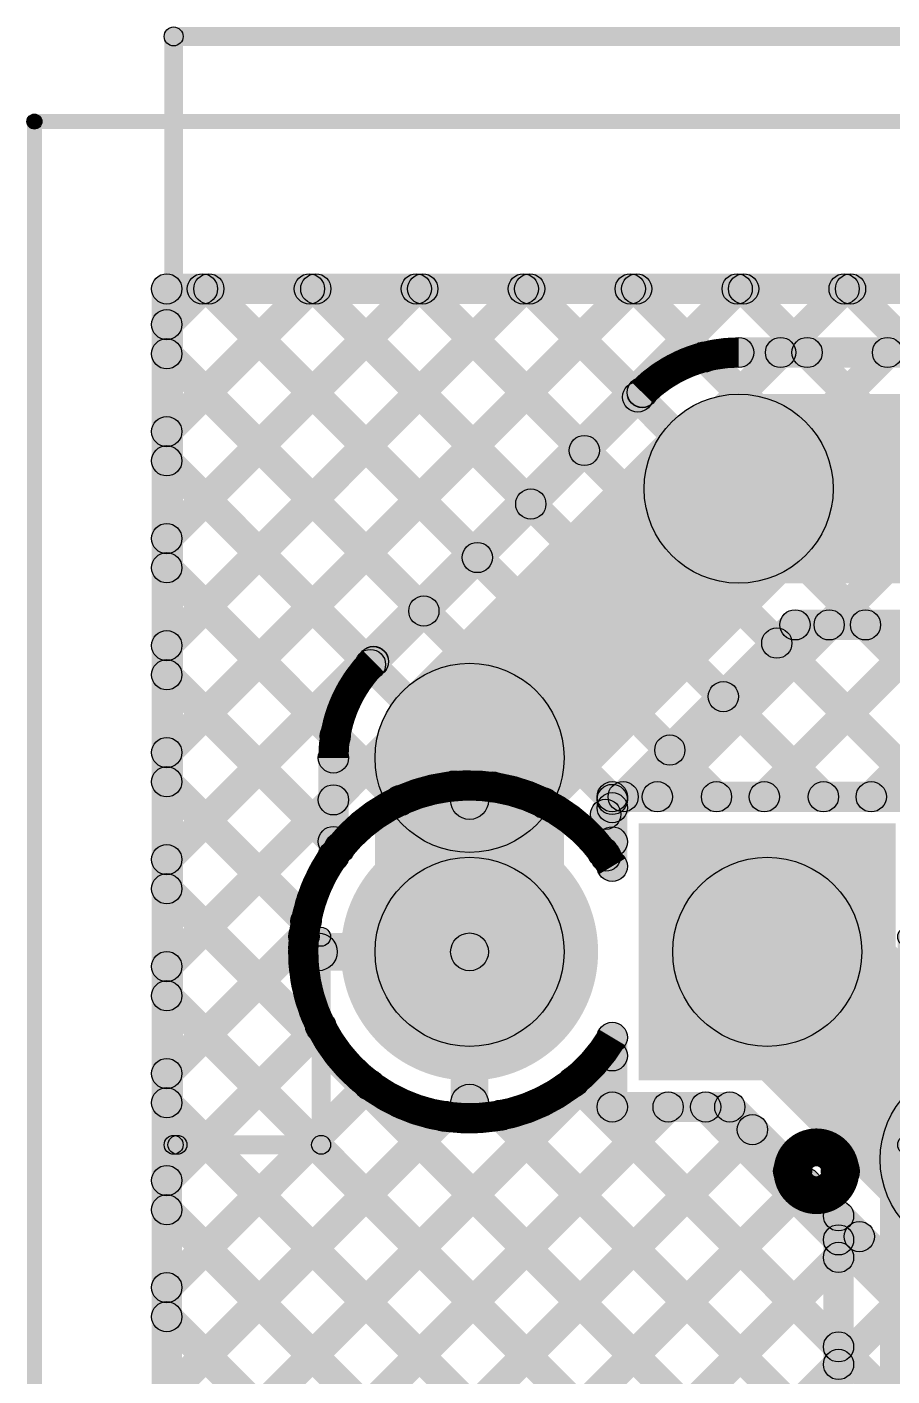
# Model space of a CAD drawing. Header units: millimetres. Extents: x -0.002 to 0.947, y -0.256 to 0.635.
# Drawn here: x -0.002 to 0.2268, y 0.2786 to 0.6352 of the extents above; entities that cross this region are included whole.
import ezdxf

# ---------------------------------------------------------------- set-up
doc = ezdxf.new("R2010")
doc.units = ezdxf.units.MM
doc.header["$MEASUREMENT"] = 0
for name, color, linetype in [('BottomLayer', 5, 'Continuous'), ('BottomSolder', 6, 'Continuous'), ('Mechanical2', 216, 'Continuous'), ('MultiLayer', 9, 'Continuous'), ('PadHoleLayer', 156, 'Continuous'), ('TopLayer', 1, 'Continuous'), ('TopOverlay', 2, 'Continuous'), ('TopSolder', 216, 'Continuous')]:
    doc.layers.add(name, color=color, linetype=linetype)

# ---------------------------------------------------------------- blocks, each defined once
blk = doc.blocks.new('S2B_PH_K_S_LF__SN__3')
at = {"layer": 'BottomLayer'}
blk.add_hatch(color=5, dxfattribs=at).paths.add_polyline_path([(-0.03, 0.03), (0.03, 0.03), (0.03, -0.03), (-0.03, -0.03)])
h = blk.add_hatch(color=5, dxfattribs=at)
edge = h.paths.add_edge_path()
edge.add_arc((0.07874, 0), 0.03, 0, 360)
at = {"layer": 'BottomSolder'}
blk.add_hatch(color=6, dxfattribs=at).paths.add_polyline_path([(-0.034, 0.034), (0.034, 0.034), (0.034, -0.034), (-0.034, -0.034)])
h = blk.add_hatch(color=6, dxfattribs=at)
edge = h.paths.add_edge_path()
edge.add_arc((0.07874, 0), 0.034, 0, 360)
at = {"layer": 'MultiLayer'}
blk.add_hatch(color=9, dxfattribs=at).paths.add_polyline_path([(-0.03, 0.03), (0.03, 0.03), (0.03, -0.03), (-0.03, -0.03)])
h = blk.add_hatch(color=9, dxfattribs=at)
edge = h.paths.add_edge_path()
edge.add_arc((0.07874, 0), 0.03, 0, 360)
at = {"layer": 'PadHoleLayer'}
h = blk.add_hatch(color=156, dxfattribs=at)
edge = h.paths.add_edge_path()
edge.add_arc((0, 0), 0.01378, 0, 360)
h = blk.add_hatch(color=156, dxfattribs=at)
edge = h.paths.add_edge_path()
edge.add_arc((0.07874, 0), 0.01378, 0, 360)
at = {"layer": 'TopLayer'}
blk.add_hatch(color=1, dxfattribs=at).paths.add_polyline_path([(-0.03, 0.03), (0.03, 0.03), (0.03, -0.03), (-0.03, -0.03)])
h = blk.add_hatch(color=1, dxfattribs=at)
edge = h.paths.add_edge_path()
edge.add_arc((0.07874, 0), 0.03, 0, 360)
at = {"layer": 'TopOverlay'}
h = blk.add_hatch(color=2, dxfattribs=at)
edge = h.paths.add_edge_path()
edge.add_arc((-0.01932, 0.058), 0.005, 0, 360)
h = blk.add_hatch(color=2, dxfattribs=at)
edge = h.paths.add_edge_path()
edge.add_arc((-0.00668, 0.058), 0.005, 0, 360)
h = blk.add_hatch(color=2, dxfattribs=at)
edge = h.paths.add_edge_path()
edge.add_arc((-0.075, 0.051), 0.0025, 0, 360)
h = blk.add_hatch(color=2, dxfattribs=at)
edge = h.paths.add_edge_path()
edge.add_arc((-0.075, 0.051), 0.0025, 0, 360)
for points in [[(-0.037, 0.0535), (-0.037, 0.0485), (-0.075, 0.0485), (-0.075, 0.0535)], [(0.156, 0.0535), (0.156, 0.0485), (0.118, 0.0485), (0.118, 0.0535)], [(-0.0775, 0.051), (-0.0725, 0.051), (-0.0725, -0.242), (-0.0775, -0.242)], [(-0.0395, 0.051), (-0.0345, 0.051), (-0.0345, -0.004), (-0.0395, -0.004)], [(0.1155, 0.051), (0.1205, 0.051), (0.1205, -0.004), (0.1155, -0.004)], [(0.1545, 0.051), (0.1595, 0.051), (0.1595, -0.242), (0.1545, -0.242)], [(0.157, -0.2395), (0.157, -0.2445), (-0.075, -0.2445), (-0.075, -0.2395)]]:
    blk.add_hatch(color=2, dxfattribs=at).paths.add_polyline_path(points)
h = blk.add_hatch(color=2, dxfattribs=at)
edge = h.paths.add_edge_path()
edge.add_arc((-0.037, 0.051), 0.0025, 0, 360)
h = blk.add_hatch(color=2, dxfattribs=at)
edge = h.paths.add_edge_path()
edge.add_arc((-0.037, 0.051), 0.0025, 0, 360)
h = blk.add_hatch(color=2, dxfattribs=at)
edge = h.paths.add_edge_path()
edge.add_arc((0.118, 0.051), 0.0025, 0, 360)
h = blk.add_hatch(color=2, dxfattribs=at)
edge = h.paths.add_edge_path()
edge.add_arc((0.118, 0.051), 0.0025, 0, 360)
h = blk.add_hatch(color=2, dxfattribs=at)
edge = h.paths.add_edge_path()
edge.add_arc((0.156, 0.051), 0.0025, 0, 360)
h = blk.add_hatch(color=2, dxfattribs=at)
edge = h.paths.add_edge_path()
edge.add_arc((0.157, 0.051), 0.0025, 0, 360)
h = blk.add_hatch(color=2, dxfattribs=at)
edge = h.paths.add_edge_path()
edge.add_arc((-0.037, -0.004), 0.0025, 0, 360)
h = blk.add_hatch(color=2, dxfattribs=at)
edge = h.paths.add_edge_path()
edge.add_arc((0.118, -0.004), 0.0025, 0, 360)
h = blk.add_hatch(color=2, dxfattribs=at)
edge = h.paths.add_edge_path()
edge.add_arc((-0.075, -0.242), 0.0025, 0, 360)
h = blk.add_hatch(color=2, dxfattribs=at)
edge = h.paths.add_edge_path()
edge.add_arc((-0.075, -0.242), 0.0025, 0, 360)
h = blk.add_hatch(color=2, dxfattribs=at)
edge = h.paths.add_edge_path()
edge.add_arc((0.157, -0.242), 0.0025, 0, 360)
h = blk.add_hatch(color=2, dxfattribs=at)
edge = h.paths.add_edge_path()
edge.add_arc((0.157, -0.242), 0.0025, 0, 360)
at = {"layer": 'TopSolder'}
blk.add_hatch(color=216, dxfattribs=at).paths.add_polyline_path([(-0.034, 0.034), (0.034, 0.034), (0.034, -0.034), (-0.034, -0.034)])
h = blk.add_hatch(color=216, dxfattribs=at)
edge = h.paths.add_edge_path()
edge.add_arc((0.07874, 0), 0.034, 0, 360)
at = {"layer": 'TopOverlay', "const_width": 0.01}
blk.add_lwpolyline([(-0.00668, 0.058, 1), (-0.01932, 0.058, 1)], format="xyb", close=True, dxfattribs=at)
at = {"layer": 'TopOverlay'}
for centre, radius in [((-0.01932, 0.058), 0.005), ((-0.00668, 0.058), 0.005), ((-0.075, 0.051), 0.0025), ((-0.075, 0.051), 0.0025), ((-0.037, 0.051), 0.0025), ((-0.037, 0.051), 0.0025), ((0.118, 0.051), 0.0025), ((0.118, 0.051), 0.0025), ((0.156, 0.051), 0.0025), ((0.157, 0.051), 0.0025), ((-0.037, -0.004), 0.0025), ((0.118, -0.004), 0.0025), ((-0.075, -0.242), 0.0025), ((-0.075, -0.242), 0.0025), ((0.157, -0.242), 0.0025), ((0.157, -0.242), 0.0025)]:
    blk.add_circle(centre, radius, dxfattribs=at)

msp = doc.modelspace()

# ---------------------------------------------------------------- hatches: boundary and pattern name
at = {"layer": 'BottomLayer'}
h = msp.add_hatch(color=5, dxfattribs=at)
edge = h.paths.add_edge_path()
edge.add_arc((0.035, 0.566), 0.004, 0, 360)
h = msp.add_hatch(color=5, dxfattribs=at)
edge = h.paths.add_edge_path()
edge.add_arc((0.035, 0.566), 0.004, 0, 360)
for points in [[(0.03783, 0.44059), (0.03217, 0.44625), (0.15475, 0.56883), (0.16041, 0.56317)], [(0.03783, 0.41231), (0.03217, 0.41796), (0.18304, 0.56883), (0.18869, 0.56317)], [(0.03783, 0.49716), (0.03217, 0.50282), (0.09818, 0.56883), (0.10384, 0.56317)], [(0.03783, 0.46888), (0.03217, 0.47453), (0.12647, 0.56883), (0.13212, 0.56317)], [(0.03783, 0.55373), (0.03217, 0.55938), (0.04162, 0.56883), (0.04727, 0.56317)], [(0.03783, 0.52544), (0.03217, 0.5311), (0.0699, 0.56883), (0.07556, 0.56317)], [(0.03783, 0.38402), (0.03217, 0.38968), (0.21132, 0.56883), (0.21698, 0.56317)], [(0.035, 0.562), (0.035, 0.57), (0.911, 0.57), (0.911, 0.562)], [(0.0433, 0.56317), (0.04896, 0.56883), (0.18322, 0.43457), (0.17756, 0.42891)], [(0.07159, 0.56317), (0.07725, 0.56883), (0.2115, 0.43457), (0.20585, 0.42891)], [(0.09987, 0.56317), (0.10553, 0.56883), (0.33834, 0.33602), (0.33268, 0.33036)], [(0.11381, 0.43172), (0.10816, 0.43738), (0.23961, 0.56883), (0.24526, 0.56317)], [(0.12816, 0.56317), (0.13381, 0.56883), (0.36662, 0.33602), (0.36097, 0.33036)], [(0.13762, 0.42725), (0.13197, 0.43291), (0.26789, 0.56883), (0.27355, 0.56317)], [(0.15644, 0.56317), (0.1621, 0.56883), (0.39491, 0.33602), (0.38925, 0.33036)], [(0.16757, 0.42891), (0.16192, 0.43457), (0.29617, 0.56883), (0.30183, 0.56317)], [(0.18473, 0.56317), (0.19038, 0.56883), (0.42319, 0.33602), (0.41754, 0.33036)], [(0.19586, 0.42891), (0.1902, 0.43457), (0.32446, 0.56883), (0.33012, 0.56317)], [(0.21301, 0.56317), (0.21867, 0.56883), (0.45148, 0.33602), (0.44582, 0.33036)], [(0.22414, 0.42891), (0.21848, 0.43457), (0.35274, 0.56883), (0.3584, 0.56317)], [(0.039, 0.01207), (0.031, 0.01207), (0.031, 0.566), (0.039, 0.566)], [(0.03217, 0.54602), (0.03783, 0.55168), (0.15565, 0.43386), (0.14999, 0.4282)], [(0.03217, 0.51774), (0.03783, 0.52339), (0.12409, 0.43713), (0.11843, 0.43148)], [(0.03217, 0.48945), (0.03783, 0.49511), (0.09943, 0.4335), (0.09378, 0.42785)], [(0.03217, 0.46117), (0.03783, 0.46682), (0.08357, 0.42108), (0.07791, 0.41543)], [(0.03217, 0.43288), (0.03783, 0.43854), (0.07467, 0.4017), (0.06901, 0.39605)], [(0.15282, 0.42774), (0.15282, 0.43574), (0.23482, 0.43574), (0.23482, 0.42774)], [(0.15682, 0.41336), (0.14882, 0.41336), (0.14882, 0.43174), (0.15682, 0.43174)], [(0.12008, 0.39074), (0.11008, 0.39074), (0.11008, 0.43074), (0.12008, 0.43074)], [(0.15305, 0.41439), (0.14739, 0.42005), (0.14999, 0.42265), (0.15565, 0.41699)], [(0.03217, 0.4046), (0.03783, 0.41026), (0.4481, -0.00002), (0.44245, -0.00568)], [(0.17614, 0.37306), (0.2115, 0.40842), (0.30505, 0.31487), (0.26969, 0.27951)], [(0.03783, 0.35574), (0.03217, 0.36139), (0.06844, 0.39766), (0.0741, 0.39201)], [(0.07508, 0.38574), (0.07508, 0.39574), (0.11508, 0.39574), (0.11508, 0.38574)], [(0.12008, 0.35074), (0.11008, 0.35074), (0.11008, 0.39074), (0.12008, 0.39074)], [(0.03217, 0.37631), (0.03783, 0.38197), (0.43201, -0.01221), (0.42636, -0.01787)], [(0.03783, 0.32745), (0.03217, 0.33311), (0.07292, 0.37385), (0.07857, 0.3682)], [(0.15682, 0.34974), (0.14882, 0.34974), (0.14882, 0.36812), (0.15682, 0.36812)], [(0.03783, 0.2426), (0.03217, 0.24826), (0.14999, 0.36608), (0.15565, 0.36042)], [(0.03783, 0.29917), (0.03217, 0.30483), (0.08577, 0.35843), (0.09143, 0.35277)], [(0.13976, 0.35358), (0.14542, 0.35923), (0.50583, -0.00118), (0.50018, -0.00684)], [(0.03217, 0.34803), (0.03783, 0.35369), (0.42076, -0.02925), (0.41511, -0.03491)], [(0.15282, 0.34574), (0.15282, 0.35374), (0.18391, 0.35374), (0.18391, 0.34574)], [(0.03783, 0.21432), (0.03217, 0.21997), (0.16477, 0.35257), (0.17043, 0.34691)], [(0.03783, 0.27088), (0.03217, 0.27654), (0.10569, 0.35006), (0.11135, 0.3444)], [(0.12038, 0.34467), (0.12604, 0.35033), (0.46989, 0.00648), (0.46423, 0.00082)], [(0.17471, 0.34691), (0.18037, 0.35257), (0.41609, 0.11685), (0.41043, 0.11119)], [(0.18108, 0.34691), (0.18674, 0.35257), (0.2647, 0.27461), (0.25904, 0.26895)], [(0.03783, 0.18603), (0.03217, 0.19169), (0.18707, 0.34658), (0.19272, 0.34093)], [(0.03783, 0.15775), (0.03217, 0.1634), (0.20121, 0.33244), (0.20686, 0.32678)], [(0.03217, 0.31975), (0.03783, 0.3254), (0.4157, -0.05247), (0.41005, -0.05813)], [(0.03783, 0.12946), (0.03217, 0.13512), (0.21535, 0.3183), (0.22101, 0.31264)], [(0.03783, 0.10118), (0.03217, 0.10684), (0.22949, 0.30416), (0.23515, 0.2985)], [(0.03217, 0.29146), (0.03783, 0.29712), (0.47212, -0.13717), (0.46646, -0.14283)]]:
    msp.add_hatch(color=5, dxfattribs=at).paths.add_polyline_path(points)
h = msp.add_hatch(color=5, dxfattribs=at)
edge = h.paths.add_edge_path()
edge.add_arc((0.04444, 0.566), 0.004, 0, 360)
h = msp.add_hatch(color=5, dxfattribs=at)
edge = h.paths.add_edge_path()
edge.add_arc((0.04613, 0.566), 0.004, 0, 360)
h = msp.add_hatch(color=5, dxfattribs=at)
edge = h.paths.add_edge_path()
edge.add_arc((0.07273, 0.566), 0.004, 0, 360)
h = msp.add_hatch(color=5, dxfattribs=at)
edge = h.paths.add_edge_path()
edge.add_arc((0.07442, 0.566), 0.004, 0, 360)
h = msp.add_hatch(color=5, dxfattribs=at)
edge = h.paths.add_edge_path()
edge.add_arc((0.10101, 0.566), 0.004, 0, 360)
h = msp.add_hatch(color=5, dxfattribs=at)
edge = h.paths.add_edge_path()
edge.add_arc((0.1027, 0.566), 0.004, 0, 360)
h = msp.add_hatch(color=5, dxfattribs=at)
edge = h.paths.add_edge_path()
edge.add_arc((0.1293, 0.566), 0.004, 0, 360)
h = msp.add_hatch(color=5, dxfattribs=at)
edge = h.paths.add_edge_path()
edge.add_arc((0.13099, 0.566), 0.004, 0, 360)
h = msp.add_hatch(color=5, dxfattribs=at)
edge = h.paths.add_edge_path()
edge.add_arc((0.15758, 0.566), 0.004, 0, 360)
h = msp.add_hatch(color=5, dxfattribs=at)
edge = h.paths.add_edge_path()
edge.add_arc((0.15927, 0.566), 0.004, 0, 360)
h = msp.add_hatch(color=5, dxfattribs=at)
edge = h.paths.add_edge_path()
edge.add_arc((0.18587, 0.566), 0.004, 0, 360)
h = msp.add_hatch(color=5, dxfattribs=at)
edge = h.paths.add_edge_path()
edge.add_arc((0.18755, 0.566), 0.004, 0, 360)
h = msp.add_hatch(color=5, dxfattribs=at)
edge = h.paths.add_edge_path()
edge.add_arc((0.21415, 0.566), 0.004, 0, 360)
h = msp.add_hatch(color=5, dxfattribs=at)
edge = h.paths.add_edge_path()
edge.add_arc((0.21584, 0.566), 0.004, 0, 360)
h = msp.add_hatch(color=5, dxfattribs=at)
edge = h.paths.add_edge_path()
edge.add_arc((0.035, 0.55656), 0.004, 0, 360)
h = msp.add_hatch(color=5, dxfattribs=at)
edge = h.paths.add_edge_path()
edge.add_arc((0.035, 0.54885), 0.004, 0, 360)
h = msp.add_hatch(color=5, dxfattribs=at)
edge = h.paths.add_edge_path()
edge.add_arc((0.035, 0.52827), 0.004, 0, 360)
h = msp.add_hatch(color=5, dxfattribs=at)
edge = h.paths.add_edge_path()
edge.add_arc((0.035, 0.52056), 0.004, 0, 360)
h = msp.add_hatch(color=5, dxfattribs=at)
edge = h.paths.add_edge_path()
edge.add_arc((0.035, 0.49999), 0.004, 0, 360)
h = msp.add_hatch(color=5, dxfattribs=at)
edge = h.paths.add_edge_path()
edge.add_arc((0.035, 0.49228), 0.004, 0, 360)
h = msp.add_hatch(color=5, dxfattribs=at)
edge = h.paths.add_edge_path()
edge.add_arc((0.035, 0.4717), 0.004, 0, 360)
h = msp.add_hatch(color=5, dxfattribs=at)
edge = h.paths.add_edge_path()
edge.add_arc((0.035, 0.464), 0.004, 0, 360)
h = msp.add_hatch(color=5, dxfattribs=at)
edge = h.paths.add_edge_path()
edge.add_arc((0.035, 0.44342), 0.004, 0, 360)
h = msp.add_hatch(color=5, dxfattribs=at)
edge = h.paths.add_edge_path()
edge.add_arc((0.035, 0.43571), 0.004, 0, 360)
h = msp.add_hatch(color=5, dxfattribs=at)
edge = h.paths.add_edge_path()
edge.add_arc((0.11098, 0.43455), 0.004, 0, 360)
h = msp.add_hatch(color=5, dxfattribs=at)
edge = h.paths.add_edge_path()
edge.add_arc((0.11508, 0.43074), 0.005, 0, 360)
h = msp.add_hatch(color=5, dxfattribs=at)
edge = h.paths.add_edge_path()
edge.add_arc((0.12126, 0.43431), 0.004, 0, 360)
h = msp.add_hatch(color=5, dxfattribs=at)
edge = h.paths.add_edge_path()
edge.add_arc((0.15282, 0.43174), 0.004, 0, 360)
h = msp.add_hatch(color=5, dxfattribs=at)
edge = h.paths.add_edge_path()
edge.add_arc((0.15282, 0.43174), 0.004, 0, 360)
h = msp.add_hatch(color=5, dxfattribs=at)
edge = h.paths.add_edge_path()
edge.add_arc((0.16474, 0.43174), 0.004, 0, 360)
h = msp.add_hatch(color=5, dxfattribs=at)
edge = h.paths.add_edge_path()
edge.add_arc((0.18039, 0.43174), 0.004, 0, 360)
h = msp.add_hatch(color=5, dxfattribs=at)
edge = h.paths.add_edge_path()
edge.add_arc((0.19303, 0.43174), 0.004, 0, 360)
h = msp.add_hatch(color=5, dxfattribs=at)
edge = h.paths.add_edge_path()
edge.add_arc((0.20868, 0.43174), 0.004, 0, 360)
h = msp.add_hatch(color=5, dxfattribs=at)
edge = h.paths.add_edge_path()
edge.add_arc((0.22131, 0.43174), 0.004, 0, 360)
h = msp.add_hatch(color=5, dxfattribs=at)
edge = h.paths.add_edge_path()
edge.add_arc((0.0966, 0.43068), 0.004, 0, 360)
h = msp.add_hatch(color=5, dxfattribs=at)
edge = h.paths.add_edge_path()
edge.add_arc((0.13479, 0.43008), 0.004, 0, 360)
h = msp.add_hatch(color=5, dxfattribs=at)
edge = h.paths.add_edge_path()
edge.add_arc((0.15282, 0.43103), 0.004, 0, 360)
h = msp.add_hatch(color=5, dxfattribs=at)
edge = h.paths.add_edge_path()
edge.add_arc((0.08074, 0.41825), 0.004, 0, 360)
h = msp.add_hatch(color=5, dxfattribs=at)
edge = h.paths.add_edge_path()
edge.add_arc((0.15022, 0.41722), 0.004, 0, 360)
h = msp.add_hatch(color=5, dxfattribs=at)
edge = h.paths.add_edge_path()
edge.add_arc((0.15282, 0.41982), 0.004, 0, 360)
h = msp.add_hatch(color=5, dxfattribs=at)
edge = h.paths.add_edge_path()
edge.add_arc((0.035, 0.41513), 0.004, 0, 360)
h = msp.add_hatch(color=5, dxfattribs=at)
edge = h.paths.add_edge_path()
edge.add_arc((0.15282, 0.41336), 0.004, 0, 360)
h = msp.add_hatch(color=5, dxfattribs=at)
edge = h.paths.add_edge_path()
edge.add_arc((0.15282, 0.41336), 0.004, 0, 360)
h = msp.add_hatch(color=5, dxfattribs=at)
edge = h.paths.add_edge_path()
edge.add_arc((0.19382, 0.39074), 0.025, 0, 360)
h = msp.add_hatch(color=5, dxfattribs=at)
edge = h.paths.add_edge_path()
edge.add_arc((0.035, 0.40743), 0.004, 0, 360)
h = msp.add_hatch(color=5, dxfattribs=at)
edge = h.paths.add_edge_path()
edge.add_arc((0.07184, 0.39887), 0.004, 0, 360)
h = msp.add_hatch(color=5, dxfattribs=at)
edge = h.paths.add_edge_path()
edge.add_arc((0.07127, 0.39484), 0.004, 0, 360)
h = msp.add_hatch(color=5, dxfattribs=at)
edge = h.paths.add_edge_path()
edge.add_arc((0.07508, 0.39074), 0.005, 0, 360)
h = msp.add_hatch(color=5, dxfattribs=at)
edge = h.paths.add_edge_path()
edge.add_arc((0.11508, 0.39074), 0.005, 0, 360)
h = msp.add_hatch(color=5, dxfattribs=at)
edge = h.paths.add_edge_path()
edge.add_arc((0.11508, 0.39074), 0.005, 0, 360)
h = msp.add_hatch(color=5, dxfattribs=at)
edge = h.paths.add_edge_path()
edge.add_arc((0.11508, 0.39074), 0.005, 0, 360)
h = msp.add_hatch(color=5, dxfattribs=at)
edge = h.paths.add_edge_path()
edge.add_arc((0.035, 0.38685), 0.004, 0, 360)
h = msp.add_hatch(color=5, dxfattribs=at)
edge = h.paths.add_edge_path()
edge.add_arc((0.035, 0.37914), 0.004, 0, 360)
h = msp.add_hatch(color=5, dxfattribs=at)
edge = h.paths.add_edge_path()
edge.add_arc((0.07574, 0.37103), 0.004, 0, 360)
h = msp.add_hatch(color=5, dxfattribs=at)
edge = h.paths.add_edge_path()
edge.add_arc((0.15282, 0.36812), 0.004, 0, 360)
h = msp.add_hatch(color=5, dxfattribs=at)
edge = h.paths.add_edge_path()
edge.add_arc((0.15282, 0.36812), 0.004, 0, 360)
h = msp.add_hatch(color=5, dxfattribs=at)
edge = h.paths.add_edge_path()
edge.add_arc((0.15282, 0.36325), 0.004, 0, 360)
h = msp.add_hatch(color=5, dxfattribs=at)
edge = h.paths.add_edge_path()
edge.add_arc((0.035, 0.35857), 0.004, 0, 360)
h = msp.add_hatch(color=5, dxfattribs=at)
edge = h.paths.add_edge_path()
edge.add_arc((0.14259, 0.3564), 0.004, 0, 360)
h = msp.add_hatch(color=5, dxfattribs=at)
edge = h.paths.add_edge_path()
edge.add_arc((0.0886, 0.3556), 0.004, 0, 360)
h = msp.add_hatch(color=5, dxfattribs=at)
edge = h.paths.add_edge_path()
edge.add_arc((0.035, 0.35086), 0.004, 0, 360)
h = msp.add_hatch(color=5, dxfattribs=at)
edge = h.paths.add_edge_path()
edge.add_arc((0.11508, 0.35074), 0.005, 0, 360)
h = msp.add_hatch(color=5, dxfattribs=at)
edge = h.paths.add_edge_path()
edge.add_arc((0.15282, 0.34974), 0.004, 0, 360)
h = msp.add_hatch(color=5, dxfattribs=at)
edge = h.paths.add_edge_path()
edge.add_arc((0.15282, 0.34974), 0.004, 0, 360)
h = msp.add_hatch(color=5, dxfattribs=at)
edge = h.paths.add_edge_path()
edge.add_arc((0.1676, 0.34974), 0.004, 0, 360)
h = msp.add_hatch(color=5, dxfattribs=at)
edge = h.paths.add_edge_path()
edge.add_arc((0.17754, 0.34974), 0.004, 0, 360)
h = msp.add_hatch(color=5, dxfattribs=at)
edge = h.paths.add_edge_path()
edge.add_arc((0.18391, 0.34974), 0.004, 0, 360)
h = msp.add_hatch(color=5, dxfattribs=at)
edge = h.paths.add_edge_path()
edge.add_arc((0.18391, 0.34974), 0.004, 0, 360)
h = msp.add_hatch(color=5, dxfattribs=at)
edge = h.paths.add_edge_path()
edge.add_arc((0.10852, 0.34723), 0.004, 0, 360)
h = msp.add_hatch(color=5, dxfattribs=at)
edge = h.paths.add_edge_path()
edge.add_arc((0.12321, 0.3475), 0.004, 0, 360)
h = msp.add_hatch(color=5, dxfattribs=at)
edge = h.paths.add_edge_path()
edge.add_arc((0.18989, 0.34375), 0.004, 0, 360)
h = msp.add_hatch(color=5, dxfattribs=at)
edge = h.paths.add_edge_path()
edge.add_arc((0.035, 0.33028), 0.004, 0, 360)
h = msp.add_hatch(color=5, dxfattribs=at)
edge = h.paths.add_edge_path()
edge.add_arc((0.20404, 0.32961), 0.004, 0, 360)
h = msp.add_hatch(color=5, dxfattribs=at)
edge = h.paths.add_edge_path()
edge.add_arc((0.035, 0.32257), 0.004, 0, 360)
h = msp.add_hatch(color=5, dxfattribs=at)
edge = h.paths.add_edge_path()
edge.add_arc((0.21818, 0.31547), 0.004, 0, 360)
h = msp.add_hatch(color=5, dxfattribs=at)
edge = h.paths.add_edge_path()
edge.add_arc((0.035, 0.302), 0.004, 0, 360)
h = msp.add_hatch(color=5, dxfattribs=at)
edge = h.paths.add_edge_path()
edge.add_arc((0.035, 0.29429), 0.004, 0, 360)
at = {"layer": 'Mechanical2'}
h = msp.add_hatch(color=216, dxfattribs=at)
edge = h.paths.add_edge_path()
edge.add_arc((0, 0.61024), 0.00197, 0, 360)
h = msp.add_hatch(color=216, dxfattribs=at)
edge = h.paths.add_edge_path()
edge.add_arc((0, 0.61024), 0.00197, 0, 360)
for points in [[(0.00197, 0), (-0.00197, 0), (-0.00197, 0.61024), (0.00197, 0.61024)], [(0, 0.60827), (0, 0.6122), (0.94488, 0.6122), (0.94488, 0.60827)]]:
    msp.add_hatch(color=216, dxfattribs=at).paths.add_polyline_path(points)
at = {"layer": 'TopLayer'}
h = msp.add_hatch(color=1, dxfattribs=at)
edge = h.paths.add_edge_path()
edge.add_arc((0.035, 0.566), 0.004, 0, 360)
h = msp.add_hatch(color=1, dxfattribs=at)
edge = h.paths.add_edge_path()
edge.add_arc((0.035, 0.566), 0.004, 0, 360)
for points in [[(0.03783, 0.46888), (0.03217, 0.47453), (0.12647, 0.56883), (0.13212, 0.56317)], [(0.03783, 0.52544), (0.03217, 0.5311), (0.0699, 0.56883), (0.07556, 0.56317)], [(0.03783, 0.55373), (0.03217, 0.55938), (0.04162, 0.56883), (0.04727, 0.56317)], [(0.03783, 0.49716), (0.03217, 0.50282), (0.09818, 0.56883), (0.10384, 0.56317)], [(0.03783, 0.41231), (0.03217, 0.41796), (0.18304, 0.56883), (0.18869, 0.56317)], [(0.03783, 0.44059), (0.03217, 0.44625), (0.15475, 0.56883), (0.16041, 0.56317)], [(0.035, 0.562), (0.035, 0.57), (0.911, 0.57), (0.911, 0.562)], [(0.0433, 0.56317), (0.04896, 0.56883), (0.11997, 0.49782), (0.11431, 0.49216)], [(0.07159, 0.56317), (0.07725, 0.56883), (0.13411, 0.51196), (0.12846, 0.50631)], [(0.09987, 0.56317), (0.10553, 0.56883), (0.14825, 0.5261), (0.1426, 0.52045)], [(0.12816, 0.56317), (0.13381, 0.56883), (0.1624, 0.54025), (0.15674, 0.53459)], [(0.15644, 0.56317), (0.1621, 0.56883), (0.18006, 0.55087), (0.1744, 0.54521)], [(0.18473, 0.56317), (0.19038, 0.56883), (0.20719, 0.55202), (0.20154, 0.54636)], [(0.20017, 0.54636), (0.19451, 0.55202), (0.21132, 0.56883), (0.21698, 0.56317)], [(0.21301, 0.56317), (0.21867, 0.56883), (0.23548, 0.55202), (0.22982, 0.54636)], [(0.22845, 0.54636), (0.2228, 0.55202), (0.23961, 0.56883), (0.24526, 0.56317)], [(0.039, 0.01207), (0.031, 0.01207), (0.031, 0.566), (0.039, 0.566)], [(0.18625, 0.54519), (0.18625, 0.55319), (0.68725, 0.55319), (0.68725, 0.54519)], [(0.03217, 0.54602), (0.03783, 0.55168), (0.10583, 0.48368), (0.10017, 0.47802)], [(0.0925, 0.46469), (0.08684, 0.47035), (0.15792, 0.54143), (0.16358, 0.53577)], [(0.18625, 0.48819), (0.18625, 0.53819), (0.68725, 0.53819), (0.68725, 0.48819)], [(0.13276, 0.42434), (0.0974, 0.45969), (0.16857, 0.53087), (0.20393, 0.49551)], [(0.03217, 0.51774), (0.03783, 0.52339), (0.0917, 0.46952), (0.08604, 0.46387)], [(0.03217, 0.48945), (0.03783, 0.49511), (0.08237, 0.45057), (0.07671, 0.44491)], [(0.15854, 0.42891), (0.15289, 0.43457), (0.19834, 0.48002), (0.20399, 0.47436)], [(0.16757, 0.42891), (0.16192, 0.43457), (0.20736, 0.48002), (0.21302, 0.47436)], [(0.19586, 0.42891), (0.1902, 0.43457), (0.23565, 0.48002), (0.24131, 0.47436)], [(0.20116, 0.47319), (0.20116, 0.48119), (0.67234, 0.48119), (0.67234, 0.47319)], [(0.21697, 0.47436), (0.22262, 0.48002), (0.66432, 0.03833), (0.65866, 0.03267)], [(0.22414, 0.42891), (0.21848, 0.43457), (0.26393, 0.48002), (0.26959, 0.47436)], [(0.19351, 0.46954), (0.19917, 0.47519), (0.49284, 0.18152), (0.48718, 0.17586)], [(0.03217, 0.46117), (0.03783, 0.46682), (0.08191, 0.42275), (0.07625, 0.41709)], [(0.17937, 0.45539), (0.18502, 0.46105), (0.2115, 0.43457), (0.20585, 0.42891)], [(0.16522, 0.44125), (0.17088, 0.44691), (0.18322, 0.43457), (0.17756, 0.42891)], [(0.08308, 0.41604), (0.07508, 0.41604), (0.07508, 0.44202), (0.08308, 0.44202)], [(0.14008, 0.39074), (0.09008, 0.39074), (0.09008, 0.44202), (0.14008, 0.44202)], [(0.03217, 0.43288), (0.03783, 0.43854), (0.07467, 0.4017), (0.06901, 0.39605)], [(0.15571, 0.42774), (0.15571, 0.43574), (0.23482, 0.43574), (0.23482, 0.42774)], [(0.03783, 0.38402), (0.03217, 0.38968), (0.07625, 0.43376), (0.08191, 0.4281)], [(0.15565, 0.42602), (0.14999, 0.43167), (0.15289, 0.43457), (0.15854, 0.42891)], [(0.15682, 0.41336), (0.14882, 0.41336), (0.14882, 0.42885), (0.15682, 0.42885)], [(0.15508, 0.41604), (0.14708, 0.41604), (0.14708, 0.42711), (0.15508, 0.42711)], [(0.03217, 0.4046), (0.03783, 0.41026), (0.19524, 0.25285), (0.18958, 0.24719)], [(0.17614, 0.37306), (0.2115, 0.40842), (0.26635, 0.35357), (0.23099, 0.31821)], [(0.03783, 0.35574), (0.03217, 0.36139), (0.06844, 0.39766), (0.0741, 0.39201)], [(0.07508, 0.38574), (0.07508, 0.39574), (0.11508, 0.39574), (0.11508, 0.38574)], [(0.12008, 0.35074), (0.11008, 0.35074), (0.11008, 0.39074), (0.12008, 0.39074)], [(0.03217, 0.37631), (0.03783, 0.38197), (0.19325, 0.22655), (0.1876, 0.22089)], [(0.03783, 0.32745), (0.03217, 0.33311), (0.07292, 0.37385), (0.07857, 0.3682)], [(0.15682, 0.34974), (0.14882, 0.34974), (0.14882, 0.36812), (0.15682, 0.36812)], [(0.03783, 0.2426), (0.03217, 0.24826), (0.14999, 0.36608), (0.15565, 0.36042)], [(0.03783, 0.29917), (0.03217, 0.30483), (0.08577, 0.35843), (0.09143, 0.35277)], [(0.13976, 0.35358), (0.14542, 0.35923), (0.2155, 0.28915), (0.20984, 0.2835)], [(0.03217, 0.34803), (0.03783, 0.35369), (0.19325, 0.19826), (0.1876, 0.1926)], [(0.15282, 0.34574), (0.15282, 0.35374), (0.18391, 0.35374), (0.18391, 0.34574)], [(0.03783, 0.21432), (0.03217, 0.21997), (0.16477, 0.35257), (0.17043, 0.34691)], [(0.03783, 0.27088), (0.03217, 0.27654), (0.10569, 0.35006), (0.11135, 0.3444)], [(0.12038, 0.34467), (0.12604, 0.35033), (0.2155, 0.26087), (0.20984, 0.25521)], [(0.17471, 0.34691), (0.18037, 0.35257), (0.2155, 0.31744), (0.20984, 0.31178)], [(0.18108, 0.34691), (0.18674, 0.35257), (0.2155, 0.32381), (0.20984, 0.31815)], [(0.03783, 0.18603), (0.03217, 0.19169), (0.18707, 0.34658), (0.19272, 0.34093)], [(0.27367, 0.1839), (0.22367, 0.1839), (0.22367, 0.33589), (0.27367, 0.33589)], [(0.03783, 0.15775), (0.03217, 0.1634), (0.20121, 0.33244), (0.20686, 0.32678)], [(0.03217, 0.31975), (0.03783, 0.3254), (0.19325, 0.16998), (0.1876, 0.16432)], [(0.21667, 0.25002), (0.20867, 0.25002), (0.20867, 0.32098), (0.21667, 0.32098)], [(0.03783, 0.12946), (0.03217, 0.13512), (0.20984, 0.31279), (0.2155, 0.30713)], [(0.03217, 0.29146), (0.03783, 0.29712), (0.19325, 0.14169), (0.1876, 0.13604)], [(0.03783, 0.10118), (0.03217, 0.10684), (0.20984, 0.28451), (0.2155, 0.27885)]]:
    msp.add_hatch(color=1, dxfattribs=at).paths.add_polyline_path(points)
h = msp.add_hatch(color=1, dxfattribs=at)
edge = h.paths.add_edge_path()
edge.add_arc((0.04444, 0.566), 0.004, 0, 360)
h = msp.add_hatch(color=1, dxfattribs=at)
edge = h.paths.add_edge_path()
edge.add_arc((0.04613, 0.566), 0.004, 0, 360)
h = msp.add_hatch(color=1, dxfattribs=at)
edge = h.paths.add_edge_path()
edge.add_arc((0.07273, 0.566), 0.004, 0, 360)
h = msp.add_hatch(color=1, dxfattribs=at)
edge = h.paths.add_edge_path()
edge.add_arc((0.07442, 0.566), 0.004, 0, 360)
h = msp.add_hatch(color=1, dxfattribs=at)
edge = h.paths.add_edge_path()
edge.add_arc((0.10101, 0.566), 0.004, 0, 360)
h = msp.add_hatch(color=1, dxfattribs=at)
edge = h.paths.add_edge_path()
edge.add_arc((0.1027, 0.566), 0.004, 0, 360)
h = msp.add_hatch(color=1, dxfattribs=at)
edge = h.paths.add_edge_path()
edge.add_arc((0.1293, 0.566), 0.004, 0, 360)
h = msp.add_hatch(color=1, dxfattribs=at)
edge = h.paths.add_edge_path()
edge.add_arc((0.13099, 0.566), 0.004, 0, 360)
h = msp.add_hatch(color=1, dxfattribs=at)
edge = h.paths.add_edge_path()
edge.add_arc((0.15758, 0.566), 0.004, 0, 360)
h = msp.add_hatch(color=1, dxfattribs=at)
edge = h.paths.add_edge_path()
edge.add_arc((0.15927, 0.566), 0.004, 0, 360)
h = msp.add_hatch(color=1, dxfattribs=at)
edge = h.paths.add_edge_path()
edge.add_arc((0.18587, 0.566), 0.004, 0, 360)
h = msp.add_hatch(color=1, dxfattribs=at)
edge = h.paths.add_edge_path()
edge.add_arc((0.18755, 0.566), 0.004, 0, 360)
h = msp.add_hatch(color=1, dxfattribs=at)
edge = h.paths.add_edge_path()
edge.add_arc((0.21415, 0.566), 0.004, 0, 360)
h = msp.add_hatch(color=1, dxfattribs=at)
edge = h.paths.add_edge_path()
edge.add_arc((0.21584, 0.566), 0.004, 0, 360)
h = msp.add_hatch(color=1, dxfattribs=at)
edge = h.paths.add_edge_path()
edge.add_arc((0.035, 0.55656), 0.004, 0, 360)
h = msp.add_hatch(color=1, dxfattribs=at)
edge = h.paths.add_edge_path()
edge.add_arc((0.035, 0.54885), 0.004, 0, 360)
h = msp.add_hatch(color=1, dxfattribs=at)
edge = h.paths.add_edge_path()
edge.add_arc((0.18625, 0.54919), 0.004, 0, 360)
h = msp.add_hatch(color=1, dxfattribs=at)
edge = h.paths.add_edge_path()
edge.add_arc((0.18625, 0.54919), 0.004, 0, 360)
h = msp.add_hatch(color=1, dxfattribs=at)
edge = h.paths.add_edge_path()
edge.add_arc((0.18625, 0.54919), 0.004, 0, 360)
h = msp.add_hatch(color=1, dxfattribs=at)
edge = h.paths.add_edge_path()
edge.add_arc((0.19734, 0.54919), 0.004, 0, 360)
h = msp.add_hatch(color=1, dxfattribs=at)
edge = h.paths.add_edge_path()
edge.add_arc((0.20436, 0.54919), 0.004, 0, 360)
h = msp.add_hatch(color=1, dxfattribs=at)
edge = h.paths.add_edge_path()
edge.add_arc((0.22562, 0.54919), 0.004, 0, 360)
h = msp.add_hatch(color=1, dxfattribs=at)
edge = h.paths.add_edge_path()
edge.add_arc((0.17723, 0.54804), 0.004, 0, 360)
h = msp.add_hatch(color=1, dxfattribs=at)
edge = h.paths.add_edge_path()
edge.add_arc((0.16075, 0.5386), 0.004, 0, 360)
h = msp.add_hatch(color=1, dxfattribs=at)
edge = h.paths.add_edge_path()
edge.add_arc((0.16075, 0.5386), 0.004, 0, 360)
h = msp.add_hatch(color=1, dxfattribs=at)
edge = h.paths.add_edge_path()
edge.add_arc((0.1608, 0.53865), 0.004, 0, 360)
h = msp.add_hatch(color=1, dxfattribs=at)
edge = h.paths.add_edge_path()
edge.add_arc((0.15957, 0.53742), 0.004, 0, 360)
h = msp.add_hatch(color=1, dxfattribs=at)
edge = h.paths.add_edge_path()
edge.add_arc((0.18625, 0.51319), 0.025, 0, 360)
h = msp.add_hatch(color=1, dxfattribs=at)
edge = h.paths.add_edge_path()
edge.add_arc((0.18625, 0.51319), 0.025, 0, 360)
h = msp.add_hatch(color=1, dxfattribs=at)
edge = h.paths.add_edge_path()
edge.add_arc((0.035, 0.52827), 0.004, 0, 360)
h = msp.add_hatch(color=1, dxfattribs=at)
edge = h.paths.add_edge_path()
edge.add_arc((0.035, 0.52056), 0.004, 0, 360)
h = msp.add_hatch(color=1, dxfattribs=at)
edge = h.paths.add_edge_path()
edge.add_arc((0.14543, 0.52328), 0.004, 0, 360)
h = msp.add_hatch(color=1, dxfattribs=at)
edge = h.paths.add_edge_path()
edge.add_arc((0.13128, 0.50913), 0.004, 0, 360)
h = msp.add_hatch(color=1, dxfattribs=at)
edge = h.paths.add_edge_path()
edge.add_arc((0.035, 0.49999), 0.004, 0, 360)
h = msp.add_hatch(color=1, dxfattribs=at)
edge = h.paths.add_edge_path()
edge.add_arc((0.035, 0.49228), 0.004, 0, 360)
h = msp.add_hatch(color=1, dxfattribs=at)
edge = h.paths.add_edge_path()
edge.add_arc((0.11714, 0.49499), 0.004, 0, 360)
h = msp.add_hatch(color=1, dxfattribs=at)
edge = h.paths.add_edge_path()
edge.add_arc((0.103, 0.48085), 0.004, 0, 360)
h = msp.add_hatch(color=1, dxfattribs=at)
edge = h.paths.add_edge_path()
edge.add_arc((0.20116, 0.47719), 0.004, 0, 360)
h = msp.add_hatch(color=1, dxfattribs=at)
edge = h.paths.add_edge_path()
edge.add_arc((0.20116, 0.47719), 0.004, 0, 360)
h = msp.add_hatch(color=1, dxfattribs=at)
edge = h.paths.add_edge_path()
edge.add_arc((0.21019, 0.47719), 0.004, 0, 360)
h = msp.add_hatch(color=1, dxfattribs=at)
edge = h.paths.add_edge_path()
edge.add_arc((0.2198, 0.47719), 0.004, 0, 360)
h = msp.add_hatch(color=1, dxfattribs=at)
edge = h.paths.add_edge_path()
edge.add_arc((0.035, 0.4717), 0.004, 0, 360)
h = msp.add_hatch(color=1, dxfattribs=at)
edge = h.paths.add_edge_path()
edge.add_arc((0.19634, 0.47236), 0.004, 0, 360)
h = msp.add_hatch(color=1, dxfattribs=at)
edge = h.paths.add_edge_path()
edge.add_arc((0.08962, 0.46747), 0.004, 0, 360)
h = msp.add_hatch(color=1, dxfattribs=at)
edge = h.paths.add_edge_path()
edge.add_arc((0.08967, 0.46752), 0.004, 0, 360)
h = msp.add_hatch(color=1, dxfattribs=at)
edge = h.paths.add_edge_path()
edge.add_arc((0.08967, 0.46752), 0.004, 0, 360)
h = msp.add_hatch(color=1, dxfattribs=at)
edge = h.paths.add_edge_path()
edge.add_arc((0.035, 0.464), 0.004, 0, 360)
h = msp.add_hatch(color=1, dxfattribs=at)
edge = h.paths.add_edge_path()
edge.add_arc((0.08887, 0.4667), 0.004, 0, 360)
h = msp.add_hatch(color=1, dxfattribs=at)
edge = h.paths.add_edge_path()
edge.add_arc((0.11508, 0.44202), 0.025, 0, 360)
h = msp.add_hatch(color=1, dxfattribs=at)
edge = h.paths.add_edge_path()
edge.add_arc((0.11508, 0.44202), 0.025, 0, 360)
h = msp.add_hatch(color=1, dxfattribs=at)
edge = h.paths.add_edge_path()
edge.add_arc((0.1822, 0.45822), 0.004, 0, 360)
h = msp.add_hatch(color=1, dxfattribs=at)
edge = h.paths.add_edge_path()
edge.add_arc((0.07954, 0.44774), 0.004, 0, 360)
h = msp.add_hatch(color=1, dxfattribs=at)
edge = h.paths.add_edge_path()
edge.add_arc((0.035, 0.44342), 0.004, 0, 360)
h = msp.add_hatch(color=1, dxfattribs=at)
edge = h.paths.add_edge_path()
edge.add_arc((0.07908, 0.44202), 0.004, 0, 360)
h = msp.add_hatch(color=1, dxfattribs=at)
edge = h.paths.add_edge_path()
edge.add_arc((0.07908, 0.44202), 0.004, 0, 360)
h = msp.add_hatch(color=1, dxfattribs=at)
edge = h.paths.add_edge_path()
edge.add_arc((0.07908, 0.44202), 0.004, 0, 360)
h = msp.add_hatch(color=1, dxfattribs=at)
edge = h.paths.add_edge_path()
edge.add_arc((0.16805, 0.44408), 0.004, 0, 360)
h = msp.add_hatch(color=1, dxfattribs=at)
edge = h.paths.add_edge_path()
edge.add_arc((0.035, 0.43571), 0.004, 0, 360)
h = msp.add_hatch(color=1, dxfattribs=at)
edge = h.paths.add_edge_path()
edge.add_arc((0.15571, 0.43174), 0.004, 0, 360)
h = msp.add_hatch(color=1, dxfattribs=at)
edge = h.paths.add_edge_path()
edge.add_arc((0.15571, 0.43174), 0.004, 0, 360)
h = msp.add_hatch(color=1, dxfattribs=at)
edge = h.paths.add_edge_path()
edge.add_arc((0.15571, 0.43174), 0.004, 0, 360)
h = msp.add_hatch(color=1, dxfattribs=at)
edge = h.paths.add_edge_path()
edge.add_arc((0.16474, 0.43174), 0.004, 0, 360)
h = msp.add_hatch(color=1, dxfattribs=at)
edge = h.paths.add_edge_path()
edge.add_arc((0.18039, 0.43174), 0.004, 0, 360)
h = msp.add_hatch(color=1, dxfattribs=at)
edge = h.paths.add_edge_path()
edge.add_arc((0.19303, 0.43174), 0.004, 0, 360)
h = msp.add_hatch(color=1, dxfattribs=at)
edge = h.paths.add_edge_path()
edge.add_arc((0.20868, 0.43174), 0.004, 0, 360)
h = msp.add_hatch(color=1, dxfattribs=at)
edge = h.paths.add_edge_path()
edge.add_arc((0.22131, 0.43174), 0.004, 0, 360)
h = msp.add_hatch(color=1, dxfattribs=at)
edge = h.paths.add_edge_path()
edge.add_arc((0.07908, 0.43093), 0.004, 0, 360)
h = msp.add_hatch(color=1, dxfattribs=at)
edge = h.paths.add_edge_path()
edge.add_arc((0.15282, 0.42885), 0.004, 0, 360)
h = msp.add_hatch(color=1, dxfattribs=at)
edge = h.paths.add_edge_path()
edge.add_arc((0.15282, 0.42885), 0.004, 0, 360)
h = msp.add_hatch(color=1, dxfattribs=at)
edge = h.paths.add_edge_path()
edge.add_arc((0.15108, 0.42711), 0.004, 0, 360)
h = msp.add_hatch(color=1, dxfattribs=at)
edge = h.paths.add_edge_path()
edge.add_arc((0.07908, 0.41992), 0.004, 0, 360)
h = msp.add_hatch(color=1, dxfattribs=at)
edge = h.paths.add_edge_path()
edge.add_arc((0.035, 0.41513), 0.004, 0, 360)
h = msp.add_hatch(color=1, dxfattribs=at)
edge = h.paths.add_edge_path()
edge.add_arc((0.07908, 0.41604), 0.004, 0, 360)
h = msp.add_hatch(color=1, dxfattribs=at)
edge = h.paths.add_edge_path()
edge.add_arc((0.07908, 0.41604), 0.004, 0, 360)
h = msp.add_hatch(color=1, dxfattribs=at)
edge = h.paths.add_edge_path()
edge.add_arc((0.15108, 0.41604), 0.004, 0, 360)
h = msp.add_hatch(color=1, dxfattribs=at)
edge = h.paths.add_edge_path()
edge.add_arc((0.15108, 0.41604), 0.004, 0, 360)
h = msp.add_hatch(color=1, dxfattribs=at)
edge = h.paths.add_edge_path()
edge.add_arc((0.15282, 0.41336), 0.004, 0, 360)
h = msp.add_hatch(color=1, dxfattribs=at)
edge = h.paths.add_edge_path()
edge.add_arc((0.15282, 0.41336), 0.004, 0, 360)
h = msp.add_hatch(color=1, dxfattribs=at)
edge = h.paths.add_edge_path()
edge.add_arc((0.11508, 0.39074), 0.025, 0, 360)
h = msp.add_hatch(color=1, dxfattribs=at)
edge = h.paths.add_edge_path()
edge.add_arc((0.19382, 0.39074), 0.025, 0, 360)
h = msp.add_hatch(color=1, dxfattribs=at)
edge = h.paths.add_edge_path()
edge.add_arc((0.035, 0.40743), 0.004, 0, 360)
h = msp.add_hatch(color=1, dxfattribs=at)
edge = h.paths.add_edge_path()
edge.add_arc((0.07184, 0.39887), 0.004, 0, 360)
h = msp.add_hatch(color=1, dxfattribs=at)
edge = h.paths.add_edge_path()
edge.add_arc((0.07127, 0.39484), 0.004, 0, 360)
h = msp.add_hatch(color=1, dxfattribs=at)
edge = h.paths.add_edge_path()
edge.add_arc((0.07508, 0.39074), 0.005, 0, 360)
h = msp.add_hatch(color=1, dxfattribs=at)
edge = h.paths.add_edge_path()
edge.add_arc((0.11508, 0.39074), 0.005, 0, 360)
h = msp.add_hatch(color=1, dxfattribs=at)
edge = h.paths.add_edge_path()
edge.add_arc((0.11508, 0.39074), 0.005, 0, 360)
h = msp.add_hatch(color=1, dxfattribs=at)
edge = h.paths.add_edge_path()
edge.add_arc((0.035, 0.38685), 0.004, 0, 360)
h = msp.add_hatch(color=1, dxfattribs=at)
edge = h.paths.add_edge_path()
edge.add_arc((0.035, 0.37914), 0.004, 0, 360)
h = msp.add_hatch(color=1, dxfattribs=at)
edge = h.paths.add_edge_path()
edge.add_arc((0.07574, 0.37103), 0.004, 0, 360)
h = msp.add_hatch(color=1, dxfattribs=at)
edge = h.paths.add_edge_path()
edge.add_arc((0.15282, 0.36812), 0.004, 0, 360)
h = msp.add_hatch(color=1, dxfattribs=at)
edge = h.paths.add_edge_path()
edge.add_arc((0.15282, 0.36812), 0.004, 0, 360)
h = msp.add_hatch(color=1, dxfattribs=at)
edge = h.paths.add_edge_path()
edge.add_arc((0.15282, 0.36325), 0.004, 0, 360)
h = msp.add_hatch(color=1, dxfattribs=at)
edge = h.paths.add_edge_path()
edge.add_arc((0.035, 0.35857), 0.004, 0, 360)
h = msp.add_hatch(color=1, dxfattribs=at)
edge = h.paths.add_edge_path()
edge.add_arc((0.14259, 0.3564), 0.004, 0, 360)
h = msp.add_hatch(color=1, dxfattribs=at)
edge = h.paths.add_edge_path()
edge.add_arc((0.24867, 0.33589), 0.025, 0, 360)
h = msp.add_hatch(color=1, dxfattribs=at)
edge = h.paths.add_edge_path()
edge.add_arc((0.24867, 0.33589), 0.025, 0, 360)
h = msp.add_hatch(color=1, dxfattribs=at)
edge = h.paths.add_edge_path()
edge.add_arc((0.0886, 0.3556), 0.004, 0, 360)
h = msp.add_hatch(color=1, dxfattribs=at)
edge = h.paths.add_edge_path()
edge.add_arc((0.035, 0.35086), 0.004, 0, 360)
h = msp.add_hatch(color=1, dxfattribs=at)
edge = h.paths.add_edge_path()
edge.add_arc((0.11508, 0.35074), 0.005, 0, 360)
h = msp.add_hatch(color=1, dxfattribs=at)
edge = h.paths.add_edge_path()
edge.add_arc((0.15282, 0.34974), 0.004, 0, 360)
h = msp.add_hatch(color=1, dxfattribs=at)
edge = h.paths.add_edge_path()
edge.add_arc((0.15282, 0.34974), 0.004, 0, 360)
h = msp.add_hatch(color=1, dxfattribs=at)
edge = h.paths.add_edge_path()
edge.add_arc((0.1676, 0.34974), 0.004, 0, 360)
h = msp.add_hatch(color=1, dxfattribs=at)
edge = h.paths.add_edge_path()
edge.add_arc((0.17754, 0.34974), 0.004, 0, 360)
h = msp.add_hatch(color=1, dxfattribs=at)
edge = h.paths.add_edge_path()
edge.add_arc((0.18391, 0.34974), 0.004, 0, 360)
h = msp.add_hatch(color=1, dxfattribs=at)
edge = h.paths.add_edge_path()
edge.add_arc((0.18391, 0.34974), 0.004, 0, 360)
h = msp.add_hatch(color=1, dxfattribs=at)
edge = h.paths.add_edge_path()
edge.add_arc((0.10852, 0.34723), 0.004, 0, 360)
h = msp.add_hatch(color=1, dxfattribs=at)
edge = h.paths.add_edge_path()
edge.add_arc((0.12321, 0.3475), 0.004, 0, 360)
h = msp.add_hatch(color=1, dxfattribs=at)
edge = h.paths.add_edge_path()
edge.add_arc((0.18989, 0.34375), 0.004, 0, 360)
h = msp.add_hatch(color=1, dxfattribs=at)
edge = h.paths.add_edge_path()
edge.add_arc((0.035, 0.33028), 0.004, 0, 360)
h = msp.add_hatch(color=1, dxfattribs=at)
edge = h.paths.add_edge_path()
edge.add_arc((0.20404, 0.32961), 0.004, 0, 360)
h = msp.add_hatch(color=1, dxfattribs=at)
edge = h.paths.add_edge_path()
edge.add_arc((0.035, 0.32257), 0.004, 0, 360)
h = msp.add_hatch(color=1, dxfattribs=at)
edge = h.paths.add_edge_path()
edge.add_arc((0.21267, 0.32098), 0.004, 0, 360)
h = msp.add_hatch(color=1, dxfattribs=at)
edge = h.paths.add_edge_path()
edge.add_arc((0.21267, 0.32098), 0.004, 0, 360)
h = msp.add_hatch(color=1, dxfattribs=at)
edge = h.paths.add_edge_path()
edge.add_arc((0.21267, 0.31461), 0.004, 0, 360)
h = msp.add_hatch(color=1, dxfattribs=at)
edge = h.paths.add_edge_path()
edge.add_arc((0.21267, 0.30996), 0.004, 0, 360)
h = msp.add_hatch(color=1, dxfattribs=at)
edge = h.paths.add_edge_path()
edge.add_arc((0.035, 0.302), 0.004, 0, 360)
h = msp.add_hatch(color=1, dxfattribs=at)
edge = h.paths.add_edge_path()
edge.add_arc((0.035, 0.29429), 0.004, 0, 360)
h = msp.add_hatch(color=1, dxfattribs=at)
edge = h.paths.add_edge_path()
edge.add_arc((0.21267, 0.28633), 0.004, 0, 360)
h = msp.add_hatch(color=1, dxfattribs=at)
edge = h.paths.add_edge_path()
edge.add_arc((0.21267, 0.28168), 0.004, 0, 360)

# ---------------------------------------------------------------- linework, layer by layer
at = {"layer": 'BottomLayer', "const_width": 0.008}
msp.add_lwpolyline([(0.15282, 0.36812, -3.61358), (0.15282, 0.41336)], format="xyb", dxfattribs=at)
at = {"layer": 'BottomLayer'}
for centre, radius in [((0.035, 0.566), 0.004), ((0.035, 0.566), 0.004), ((0.04444, 0.566), 0.004), ((0.04613, 0.566), 0.004), ((0.07273, 0.566), 0.004), ((0.07442, 0.566), 0.004), ((0.10101, 0.566), 0.004), ((0.1027, 0.566), 0.004), ((0.1293, 0.566), 0.004), ((0.13099, 0.566), 0.004), ((0.15758, 0.566), 0.004), ((0.15927, 0.566), 0.004), ((0.18587, 0.566), 0.004), ((0.18755, 0.566), 0.004), ((0.21415, 0.566), 0.004), ((0.21584, 0.566), 0.004), ((0.035, 0.55656), 0.004), ((0.035, 0.54885), 0.004), ((0.035, 0.52827), 0.004), ((0.035, 0.52056), 0.004), ((0.035, 0.49999), 0.004), ((0.035, 0.49228), 0.004), ((0.035, 0.4717), 0.004), ((0.035, 0.464), 0.004), ((0.035, 0.44342), 0.004), ((0.035, 0.43571), 0.004), ((0.11098, 0.43455), 0.004), ((0.11508, 0.43074), 0.005), ((0.12126, 0.43431), 0.004), ((0.15282, 0.43174), 0.004), ((0.15282, 0.43174), 0.004), ((0.16474, 0.43174), 0.004), ((0.18039, 0.43174), 0.004), ((0.19303, 0.43174), 0.004), ((0.20868, 0.43174), 0.004), ((0.22131, 0.43174), 0.004), ((0.0966, 0.43068), 0.004), ((0.13479, 0.43008), 0.004), ((0.15282, 0.43103), 0.004), ((0.08074, 0.41825), 0.004), ((0.15022, 0.41722), 0.004), ((0.15282, 0.41982), 0.004), ((0.035, 0.41513), 0.004), ((0.15282, 0.41336), 0.004), ((0.15282, 0.41336), 0.004), ((0.19382, 0.39074), 0.025), ((0.035, 0.40743), 0.004), ((0.07184, 0.39887), 0.004), ((0.07127, 0.39484), 0.004), ((0.07508, 0.39074), 0.005), ((0.11508, 0.39074), 0.005), ((0.11508, 0.39074), 0.005), ((0.11508, 0.39074), 0.005), ((0.035, 0.38685), 0.004), ((0.035, 0.37914), 0.004), ((0.07574, 0.37103), 0.004), ((0.15282, 0.36812), 0.004), ((0.15282, 0.36812), 0.004), ((0.15282, 0.36325), 0.004), ((0.035, 0.35857), 0.004), ((0.14259, 0.3564), 0.004), ((0.0886, 0.3556), 0.004), ((0.035, 0.35086), 0.004), ((0.11508, 0.35074), 0.005), ((0.15282, 0.34974), 0.004), ((0.15282, 0.34974), 0.004), ((0.1676, 0.34974), 0.004), ((0.17754, 0.34974), 0.004), ((0.18391, 0.34974), 0.004), ((0.18391, 0.34974), 0.004), ((0.10852, 0.34723), 0.004), ((0.12321, 0.3475), 0.004), ((0.18989, 0.34375), 0.004), ((0.035, 0.33028), 0.004), ((0.20404, 0.32961), 0.004), ((0.035, 0.32257), 0.004), ((0.21818, 0.31547), 0.004), ((0.035, 0.302), 0.004), ((0.035, 0.29429), 0.004)]:
    msp.add_circle(centre, radius, dxfattribs=at)
at = {"layer": 'Mechanical2'}
msp.add_circle((0, 0.61024), 0.00197, dxfattribs=at)
msp.add_circle((0, 0.61024), 0.00197, dxfattribs=at)
at = {"layer": 'TopLayer', "const_width": 0.008}
for points in [[(0.16075, 0.5386, -0.199396), (0.18625, 0.54919)], [(0.1608, 0.53865, -0.198912), (0.18625, 0.54919)], [(0.07908, 0.44202, -0.199396), (0.08967, 0.46752)], [(0.07908, 0.44202, -0.198912), (0.08962, 0.46747)], [(0.15282, 0.36812, -1.036975), (0.07908, 0.41604)], [(0.15108, 0.41604, -0.018152), (0.15282, 0.41336)]]:
    msp.add_lwpolyline(points, format="xyb", dxfattribs=at)
at = {"layer": 'TopLayer'}
for centre, radius in [((0.035, 0.566), 0.004), ((0.035, 0.566), 0.004), ((0.04444, 0.566), 0.004), ((0.04613, 0.566), 0.004), ((0.07273, 0.566), 0.004), ((0.07442, 0.566), 0.004), ((0.10101, 0.566), 0.004), ((0.1027, 0.566), 0.004), ((0.1293, 0.566), 0.004), ((0.13099, 0.566), 0.004), ((0.15758, 0.566), 0.004), ((0.15927, 0.566), 0.004), ((0.18587, 0.566), 0.004), ((0.18755, 0.566), 0.004), ((0.21415, 0.566), 0.004), ((0.21584, 0.566), 0.004), ((0.035, 0.55656), 0.004), ((0.035, 0.54885), 0.004), ((0.18625, 0.54919), 0.004), ((0.18625, 0.54919), 0.004), ((0.18625, 0.54919), 0.004), ((0.19734, 0.54919), 0.004), ((0.20436, 0.54919), 0.004), ((0.22562, 0.54919), 0.004), ((0.17723, 0.54804), 0.004), ((0.16075, 0.5386), 0.004), ((0.16075, 0.5386), 0.004), ((0.1608, 0.53865), 0.004), ((0.15957, 0.53742), 0.004), ((0.18625, 0.51319), 0.025), ((0.18625, 0.51319), 0.025), ((0.035, 0.52827), 0.004), ((0.035, 0.52056), 0.004), ((0.14543, 0.52328), 0.004), ((0.13128, 0.50913), 0.004), ((0.035, 0.49999), 0.004), ((0.035, 0.49228), 0.004), ((0.11714, 0.49499), 0.004), ((0.103, 0.48085), 0.004), ((0.20116, 0.47719), 0.004), ((0.20116, 0.47719), 0.004), ((0.21019, 0.47719), 0.004), ((0.2198, 0.47719), 0.004), ((0.035, 0.4717), 0.004), ((0.19634, 0.47236), 0.004), ((0.08962, 0.46747), 0.004), ((0.08967, 0.46752), 0.004), ((0.08967, 0.46752), 0.004), ((0.035, 0.464), 0.004), ((0.08887, 0.4667), 0.004), ((0.11508, 0.44202), 0.025), ((0.11508, 0.44202), 0.025), ((0.1822, 0.45822), 0.004), ((0.07954, 0.44774), 0.004), ((0.035, 0.44342), 0.004), ((0.07908, 0.44202), 0.004), ((0.07908, 0.44202), 0.004), ((0.07908, 0.44202), 0.004), ((0.16805, 0.44408), 0.004), ((0.035, 0.43571), 0.004), ((0.15571, 0.43174), 0.004), ((0.15571, 0.43174), 0.004), ((0.15571, 0.43174), 0.004), ((0.16474, 0.43174), 0.004), ((0.18039, 0.43174), 0.004), ((0.19303, 0.43174), 0.004), ((0.20868, 0.43174), 0.004), ((0.22131, 0.43174), 0.004), ((0.07908, 0.43093), 0.004), ((0.15282, 0.42885), 0.004), ((0.15282, 0.42885), 0.004), ((0.15108, 0.42711), 0.004), ((0.07908, 0.41992), 0.004), ((0.035, 0.41513), 0.004), ((0.07908, 0.41604), 0.004), ((0.07908, 0.41604), 0.004), ((0.15108, 0.41604), 0.004), ((0.15108, 0.41604), 0.004), ((0.15282, 0.41336), 0.004), ((0.15282, 0.41336), 0.004), ((0.11508, 0.39074), 0.025), ((0.19382, 0.39074), 0.025), ((0.035, 0.40743), 0.004), ((0.07184, 0.39887), 0.004), ((0.07127, 0.39484), 0.004), ((0.07508, 0.39074), 0.005), ((0.11508, 0.39074), 0.005), ((0.11508, 0.39074), 0.005), ((0.035, 0.38685), 0.004), ((0.035, 0.37914), 0.004), ((0.07574, 0.37103), 0.004), ((0.15282, 0.36812), 0.004), ((0.15282, 0.36812), 0.004), ((0.15282, 0.36325), 0.004), ((0.035, 0.35857), 0.004), ((0.14259, 0.3564), 0.004), ((0.24867, 0.33589), 0.025), ((0.24867, 0.33589), 0.025), ((0.0886, 0.3556), 0.004), ((0.035, 0.35086), 0.004), ((0.11508, 0.35074), 0.005), ((0.15282, 0.34974), 0.004), ((0.15282, 0.34974), 0.004), ((0.1676, 0.34974), 0.004), ((0.17754, 0.34974), 0.004), ((0.18391, 0.34974), 0.004), ((0.18391, 0.34974), 0.004), ((0.10852, 0.34723), 0.004), ((0.12321, 0.3475), 0.004), ((0.18989, 0.34375), 0.004), ((0.035, 0.33028), 0.004), ((0.20404, 0.32961), 0.004), ((0.035, 0.32257), 0.004), ((0.21267, 0.32098), 0.004), ((0.21267, 0.32098), 0.004), ((0.21267, 0.31461), 0.004), ((0.21267, 0.30996), 0.004), ((0.035, 0.302), 0.004), ((0.035, 0.29429), 0.004), ((0.21267, 0.28633), 0.004), ((0.21267, 0.28168), 0.004)]:
    msp.add_circle(centre, radius, dxfattribs=at)

# ---------------------------------------------------------------- block references
at = {"rotation": 180}
msp.add_blockref('S2B_PH_K_S_LF__SN__3', (0.19382, 0.39074), dxfattribs=at)

doc.saveas('drawing.dxf')
